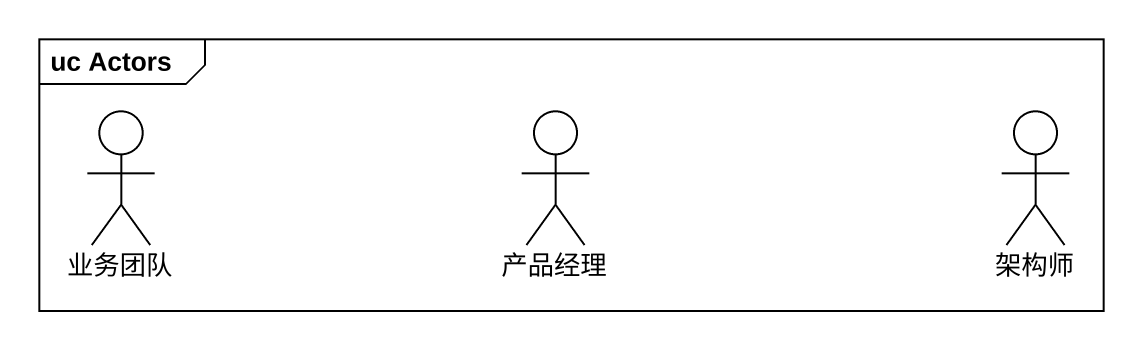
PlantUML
@startuml
mainframe uc Actors
actor 业务团队
actor 产品经理
actor 架构师
@enduml
